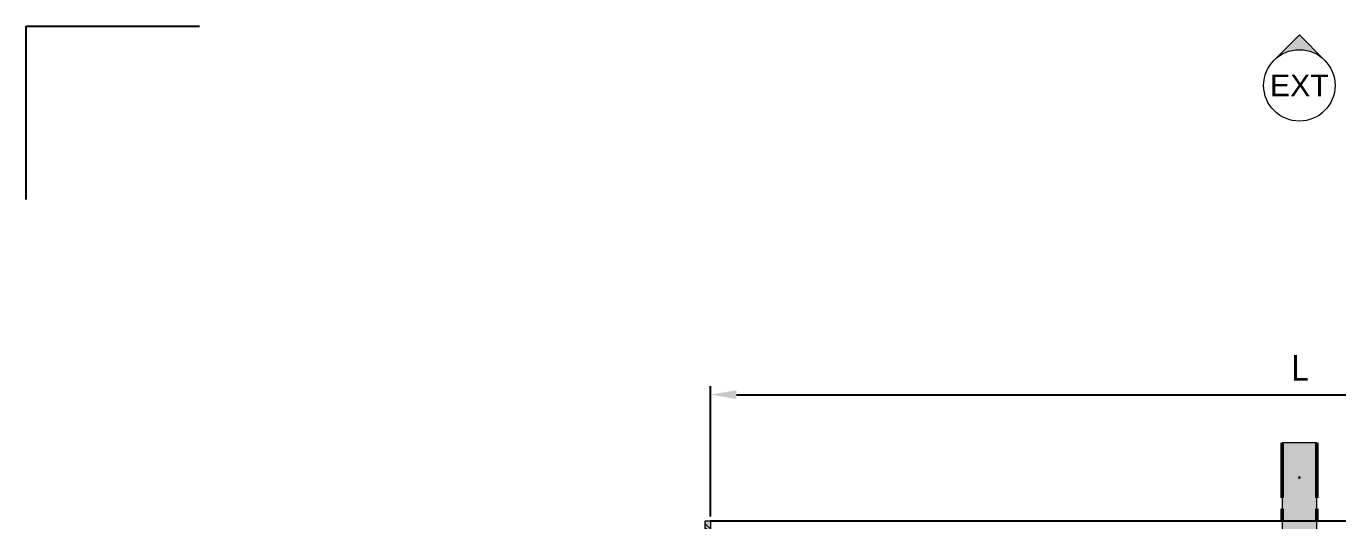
# Model space of a CAD drawing. Header units: millimetres. Extents: x -20000 to 230000, y -17405 to 24510.
# Drawn here: x 134265 to 135022, y -5572 to -5287 of the extents above; entities that cross this region are included whole.
import ezdxf

# ---------------------------------------------------------------- set-up
doc = ezdxf.new("R2010")
doc.units = ezdxf.units.MM
doc.header["$PDMODE"] = 35
doc.header["$PDSIZE"] = 0.5
doc.linetypes.add('AXES', pattern=[50.800000000000004, 31.75, -6.35, 6.35, -6.35])
doc.layers.get('0').update_dxf_attribs({"lineweight": 13})
doc.layers.get('Defpoints').update_dxf_attribs({"true_color": 0xc2a584})
doc.layers.add('0 - Invisible', color=43, linetype='Continuous', lineweight=0, plot=False)
doc.layers.add('Intouchable', color=252, linetype='Continuous', lineweight=13, plot=False)
for name, color, linetype, lineweight in [('1 - Aluminium', 150, 'Continuous', 13), ('1 - Axe', 1, 'AXES', 0), ('1 - Cotation', 32, 'Continuous', 13)]:
    doc.layers.add(name, color=color, linetype=linetype, lineweight=lineweight)
doc.layers.add('1 - Cache', color=7, linetype='Continuous', lineweight=0, true_color=0xffffff)
doc.styles.get("Standard").update_dxf_attribs({"font": 'ARIALUNI.TTF'})
doc.styles.add('Texte Poralu', font='tahomabd.ttf')
doc.dimstyles.new('100 - 1000', dxfattribs={"dimtxt": 15, "dimasz": 15, "dimexe": 5, "dimexo": 2.5, "dimgap": 8, "dimtad": 1, "dimdec": 1, "dimtxsty": 'Texte Poralu', "dimcen": 10, "dimazin": 0, "dimtfac": 1, "dimtdec": 1, "dimtmove": 0, "dimatfit": 3, "dimfxl": 1, "dimarcsym": 0})

# ---------------------------------------------------------------- blocks, each defined once
blk = doc.blocks.new('Cadre centrage dessin')
at = {"layer": 'Defpoints'}
for p, q in [((-735, -1016.500000000013), (-635, -1016.500000000013)), ((-735, -1116.500000000013), (-735, -1016.500000000013))]:
    blk.add_line(p, q, dxfattribs=at)
blk = doc.blocks.new('*U189')
h = blk.add_hatch(color=256)
edge = h.paths.add_edge_path()
edge.add_line((-2.072522045462071e-13, 29.16815472393788), (-14.58407736196905, 14.58407736197051))
edge.add_arc((1.103117597267565e-11, -1.326938559031979e-11), 20.62500000001327, 90.00000000003098, 134.9999999999927, ccw=False)
edge.add_arc((-8.900435943814897e-12, -8.125056183416809e-12), 20.62500000000813, 45.00000000000222, 89.99999999997573, ccw=False)
edge.add_line((14.58407736196884, 14.58407736197071), (-2.060573933704291e-13, 29.16815472393788))
for p, q in [((0.00170546913411465, 29.16815472393787), (-14.58407736197124, 14.58407736196831)), ((14.58407736196884, 14.58407736197071), (0.00170546913411465, 29.16815472393787))]:
    blk.add_line(p, q)
blk.add_circle((0, 0), 20.625)
at = {"insert": (0, 0), "char_height": 12.5, "attachment_point": 5}
blk.add_mtext('EXT', dxfattribs=at)
blk = doc.blocks.new('*D1193')
at = {"layer": '1 - Cotation', "color": 0, "lineweight": -2, "transparency": 16777216}
for p, q in [((134660.0001191611, -5569.571588351111), (134660.0001191611, -5494.256614634793)), ((135339.9999502224, -5569.571588351122), (135339.9999502224, -5494.256614634793)), ((134675.0001191611, -5499.256614634793), (135324.9999502224, -5499.256614634793))]:
    blk.add_line(p, q, dxfattribs=at)
at = {"layer": '1 - Cotation', "color": 0, "transparency": 16777216}
for points in [[(134675.0001191611, -5496.756614634793), (134675.0001191611, -5501.756614634793), (134660.0001191611, -5499.256614634793)], [(135324.9999502224, -5496.756614634793), (135324.9999502224, -5501.756614634793), (135339.9999502224, -5499.256614634793)]]:
    blk.add_solid(points, dxfattribs=at)
at = {"layer": 'Defpoints', "color": 0, "transparency": 16777216}
for p in [(135339.9999502224, -5499.256614634793), (134660.0001191611, -5572.071588351111), (135339.9999502224, -5572.071588351122)]:
    blk.add_point(p, dxfattribs=at)
at = {"layer": '1 - Cotation', "color": 0, "transparency": 16777216, "insert": (135000.0000346917, -5483.756614634793), "char_height": 15, "attachment_point": 5, "style": 'Texte Poralu'}
blk.add_mtext('L', dxfattribs=at)
blk = doc.blocks.new('*U844')
at = {"layer": '1 - Aluminium'}
h = blk.add_hatch(dxfattribs=at)
h.set_pattern_fill('ANSI32,_I', color=256, scale=0.5, style=2)
h.set_pattern_definition([(45, (-67442.98265020993, -44957.63873603865), (-3.367596045400933, 3.367596045400933), []), (45, (-67440.73758520994, -44957.63873603865), (-3.367596045400933, 3.367596045400933), [])])
h.paths.add_polyline_path([(0, 0), (3, 0), (3, 280.0000049042504), (0, 280.0000049042504)])
at = {"layer": '1 - Cache'}
h = blk.add_hatch(color=256, dxfattribs=at)
h.dxf.hatch_style = 2
h.paths.add_polyline_path([(0, 0), (3, 0), (3, 280.0000049042504), (0, 280.0000049042504)])
at = {"layer": '1 - Aluminium'}
blk.add_lwpolyline([(0, 0), (3, 0), (3, 280.0000049042504), (0, 280.0000049042504)], close=True, dxfattribs=at)
blk = doc.blocks.new('*U810')
at = {"layer": '1 - Cache'}
blk.add_hatch(color=256, dxfattribs=at).paths.add_polyline_path([(-9.999998090614719, 20.00000095469253), (-10.00005250810444, -550.0001083449146), (9.999947491895472, -550.0001102542997), (10.00000190938519, 19.9999990453073)])
at = {"layer": '0 - Invisible'}
blk.add_lwpolyline([(-9.999998090614719, 20.00000095469253), (-10.00005250810444, -550.0001083449146), (9.999947491895472, -550.0001102542997), (10.00000190938519, 19.9999990453073)], close=True, dxfattribs=at)
for p in [(0, 0), (-5.059871924583109e-05, -530.0001092996072)]:
    blk.add_point(p, dxfattribs=at)
at = {"layer": '1 - Axe', "lineweight": 50}
for p, q in [((-9.999998090614719, 20.00000095469253), (-10.00005250810444, -550.0001083449146)), ((10.00000190938519, 19.9999990453073), (9.999947491895472, -550.0001102542997))]:
    blk.add_line(p, q, dxfattribs=at)

msp = doc.modelspace()

# ---------------------------------------------------------------- linework, layer by layer
at = {"layer": 'Defpoints', "ltscale": 2}
msp.add_line((134660.0001191611, -5572.071588351111), (135339.9999502224, -5572.071588351122), dxfattribs=at)

# ---------------------------------------------------------------- block references
for name, p in [('*U189', (135000.0016774453, -5320.671534170389)), ('*U810', (134999.9999269751, -5547.071588351129))]:
    msp.add_blockref(name, p)
at = {"xscale": -1, "rotation": 359.9999999999984}
msp.add_blockref('*U844', (134660.0001191609, -5852.071593255361), dxfattribs=at)
at = {"layer": 'Intouchable'}
msp.add_blockref('Cadre centrage dessin', (135000, -4270.003379446438), dxfattribs=at)

# ---------------------------------------------------------------- dimensions: what is measured, and where the dimension line sits
at = {"layer": '1 - Cotation'}
dim = msp.add_linear_dim(base=(135339.9999502224, -5499.256614634793), p1=(134660.0001191611, -5572.071588351111), p2=(135339.9999502224, -5572.071588351122), text='L', dimstyle='100 - 1000', dxfattribs=at)
dim.commit()
dim.dimension.update_dxf_attribs({"geometry": '*D1193', "text_midpoint": (135000.0000346917, -5483.756614634793)})

doc.saveas('drawing.dxf')
